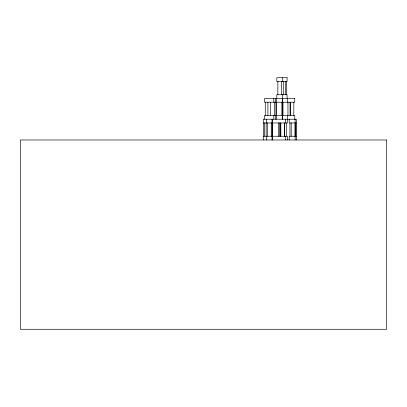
<?xml version="1.0" encoding="UTF-8"?>
<svg xmlns="http://www.w3.org/2000/svg" width="407" height="407" viewBox="0 0 407 407"><rect width="100%" height="100%" fill="white"/><g stroke="black" fill="none" stroke-linecap="round" stroke-linejoin="round"><path stroke-width="0.61" d="M296.316 139.977L296.316 136.238L289.189 136.238L289.189 139.977M296.215 122.96L296.215 136.238M295.889 122.96L295.889 136.238M295.457 122.96L295.457 136.238M295.141 119.22L295.141 122.96M295.141 136.238L295.141 139.977M294.927 122.96L294.927 136.238M294.754 119.22L294.754 115.486L264.479 115.486L264.479 119.22M293.823 102.208L293.823 115.486M291.209 122.96L291.209 136.238M290.486 102.208L290.486 115.486M290.043 102.208L290.043 115.486M289.932 122.96L289.932 136.238M289.189 119.22L289.189 122.96L296.316 122.96L296.316 119.22L263.263 119.22L263.263 122.96L287.398 122.96L287.398 119.22M287.953 102.208L287.953 115.486M287.398 139.977L287.398 136.238L263.263 136.238L263.263 139.977M287.327 98.469L287.327 102.208M287.327 115.486L287.327 119.22M287.093 98.469L287.093 94.734L276.806 94.734L276.806 98.469M286.696 81.451L286.696 94.734M286.701 122.96L286.701 136.238M285.683 119.22L285.683 122.96M285.683 136.238L285.683 139.977M285.373 81.451L285.373 94.734M284.564 122.96L284.564 136.238M284.381 122.96L284.381 136.238M283.46 81.451L283.46 94.734M282.997 102.208L282.997 115.486M282.397 77.717L282.397 81.451M282.397 94.734L282.372 102.208M282.372 115.486L282.372 119.22M282.3 98.469L282.3 102.208M282.3 115.486L282.3 119.22M282.219 102.208L282.219 115.486M281.954 102.208L281.954 115.486M281.349 81.451L281.349 94.734M280.84 122.96L280.84 136.238M280.413 122.96L280.413 136.238M279.695 122.96L279.695 136.238M278.317 122.96L278.317 136.238M277.854 81.451L277.854 94.734M276.338 98.469L276.338 102.208M276.338 115.486L276.338 119.22M276.256 102.208L276.256 115.486M275.992 102.208L275.992 115.486M275.391 98.469L275.391 102.208M275.391 115.486L275.391 119.22M274.618 102.208L274.618 115.486M273.825 98.469L273.825 102.208M273.825 115.486L273.825 119.22M272.436 119.22L272.436 122.96M272.436 136.238L272.436 139.977M272.354 122.96L272.354 136.238M272.09 122.96L272.09 136.238M272.008 119.22L272.008 122.96M272.008 136.238L272.008 139.977M271.255 122.96L271.255 136.238M270.416 102.208L270.416 115.486M267.898 102.208L267.898 115.486M267.633 122.96L267.633 136.238M266.549 119.22L266.549 122.96M266.549 136.238L266.549 139.977M266.153 122.96L266.153 136.238M265.267 102.208L265.267 115.486M264.464 122.96L264.464 136.238M263.538 122.96L263.538 136.238M287.093 77.717L276.806 77.717L276.806 81.451L287.093 81.451L287.093 77.717M294.754 98.469L264.479 98.469L264.479 102.208L294.754 102.208L294.754 98.469M386.65 139.977L20.35 139.977L20.35 329.283L386.65 329.283L386.65 139.977"/></g></svg>
